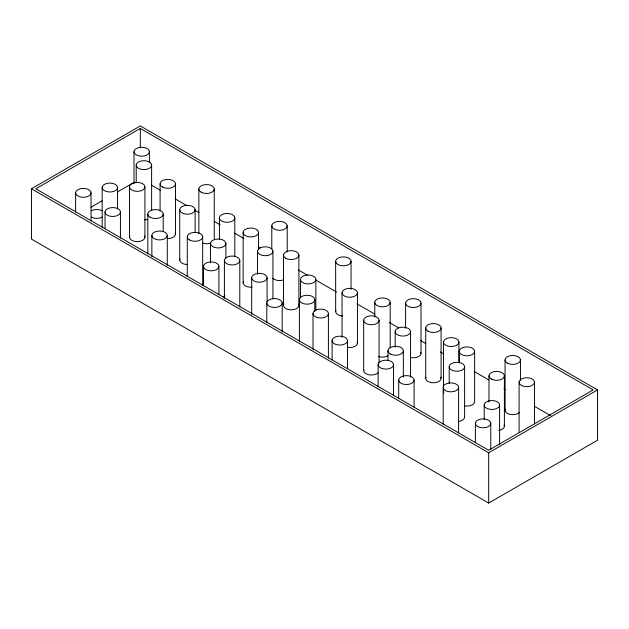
<?xml version="1.0" encoding="UTF-8"?>
<svg xmlns="http://www.w3.org/2000/svg" width="629" height="629" viewBox="0 0 629 629"><rect width="100%" height="100%" fill="white"/><g stroke="black" fill="none" stroke-linecap="round" stroke-linejoin="round"><path stroke-width="0.94" d="M31.45 188.794L140.314 125.942L597.55 389.925L597.55 440.206L488.686 503.058L31.45 239.075L31.45 188.794L488.686 452.778L597.55 389.925M140.314 128.458L35.806 188.794L488.686 450.262L593.194 389.925L140.314 128.458L140.314 147.791M91.032 207.193L102.079 200.816M117.371 191.987L134.37 182.174M151.361 185.115L160.709 190.508M175.153 198.85L187.049 205.722M194.691 210.133L198.945 212.586M214.237 221.416L220.189 224.852M234.633 233.194L243.973 238.588M258.425 246.93L260.123 247.905M298.358 269.983L307.699 275.376M315.349 279.795L336.594 292.06M356.981 303.831L374.829 314.13M389.272 322.473L398.621 327.866M420.707 340.619L425.809 343.568M440.253 351.902L443.649 353.868M474.242 371.527L488.686 379.869M503.978 388.698L505.677 389.681M534.564 406.358L550.713 415.675M534.493 382.196A7.697 4.442 0 0 1 522.943 386.049A7.697 4.442 0 0 1 522.943 378.351A7.697 4.442 0 0 1 534.493 382.196L534.493 423.781M520.458 359.93L520.458 380.238M519.09 382.196L519.09 432.485M505.063 359.93L505.063 410.218M504.387 375.851L504.387 426.132M499.599 404.997A7.697 4.442 0 0 1 488.057 408.85A7.697 4.442 0 0 1 488.057 401.153A7.697 4.442 0 0 1 499.599 404.997L499.599 444.648M490.777 423.348L490.777 449.452M488.992 375.851L488.992 401.955M488.686 452.778L488.686 503.058M484.204 404.997L484.204 419.504M475.382 423.348L475.382 442.682M474.643 351.352A7.697 4.442 0 0 1 463.093 355.204A7.697 4.442 0 0 1 463.093 347.499A7.697 4.442 0 0 1 474.643 351.352L474.643 401.632A7.697 4.442 0 0 1 464.949 405.925M464.603 366.778A7.697 4.442 0 0 1 453.053 370.623A7.697 4.442 0 0 1 453.053 362.925A7.697 4.442 0 0 1 464.603 366.778L464.603 417.058A7.697 4.442 0 0 1 458.895 421.351M459.249 351.352L459.249 362.957M458.926 342.082A7.697 4.442 0 0 1 447.376 345.934A7.697 4.442 0 0 1 447.376 338.237A7.697 4.442 0 0 1 458.926 342.082L458.926 362.39M458.588 387.378L458.588 432.831M449.2 366.778L449.2 383.21M443.531 342.082L443.531 392.37M443.193 387.378L443.193 424.127M441.094 328.024L441.094 378.304M425.699 328.024L425.699 378.304M420.998 303.084A7.697 4.442 0 0 1 409.455 306.936A7.697 4.442 0 0 1 409.455 299.239A7.697 4.442 0 0 1 420.998 303.084L420.998 353.364M414.102 380.081A7.697 4.442 0 0 1 402.56 383.934A7.697 4.442 0 0 1 402.56 376.236A7.697 4.442 0 0 1 414.102 380.081L414.102 407.16M410.548 331.617A7.697 4.442 0 0 1 399.006 335.469A7.697 4.442 0 0 1 399.006 327.772A7.697 4.442 0 0 1 410.548 331.617L410.548 377.062M405.603 303.084L405.603 328.228M403.362 350.809L403.362 376.913M398.707 380.081L398.707 398.456M395.154 331.617L395.154 347.09M393.526 364.647A7.697 4.442 0 0 1 381.976 368.5A7.697 4.442 0 0 1 381.976 360.802A7.697 4.442 0 0 1 393.526 364.647L393.526 395.594M390.177 302.392A7.697 4.442 0 0 1 378.627 306.244A7.697 4.442 0 0 1 378.627 298.547A7.697 4.442 0 0 1 390.177 302.392L390.177 347.845M387.967 350.809L387.967 360.48M379.067 320.279A7.697 4.442 0 0 1 367.517 324.132A7.697 4.442 0 0 1 367.517 316.434A7.697 4.442 0 0 1 379.067 320.279L379.067 362.831M378.131 364.647L378.131 386.89M374.782 302.392L374.782 316.898M363.672 320.279L363.672 370.56M357.445 292.792A7.697 4.442 0 0 1 345.903 296.636A7.697 4.442 0 0 1 345.903 288.939A7.697 4.442 0 0 1 357.445 292.792L357.445 343.072M351.053 261.326A7.697 4.442 0 0 1 339.503 265.179A7.697 4.442 0 0 1 339.503 257.481A7.697 4.442 0 0 1 351.053 261.326L351.053 289.371M347.499 340.627A7.697 4.442 0 0 1 335.949 344.472A7.697 4.442 0 0 1 335.949 336.774A7.697 4.442 0 0 1 347.499 340.627L347.499 368.665M342.05 292.792L342.05 337.27M335.658 261.326L335.658 311.614M332.104 340.627L332.104 359.969M328.409 313.549A7.697 4.442 0 0 1 316.859 317.401A7.697 4.442 0 0 1 316.859 309.704A7.697 4.442 0 0 1 328.409 313.549L328.409 358.027M315.852 279.457A7.697 4.442 0 0 1 304.302 283.309A7.697 4.442 0 0 1 304.302 275.612A7.697 4.442 0 0 1 315.852 279.457L315.852 310.404M314.783 299.711A7.697 4.442 0 0 1 303.233 303.563A7.697 4.442 0 0 1 303.233 295.866A7.697 4.442 0 0 1 314.783 299.711L314.783 311.316M313.014 313.549L313.014 349.331M300.45 279.457L300.45 297.832M299.388 299.711L299.388 341.295M298.893 255.107L298.893 305.387M287.194 225.835A7.697 4.442 0 0 1 275.644 229.679A7.697 4.442 0 0 1 275.644 221.982A7.697 4.442 0 0 1 287.194 225.835L287.194 251.938M283.498 255.107L283.498 305.387M282.193 303.013A7.697 4.442 0 0 1 270.643 306.866A7.697 4.442 0 0 1 270.643 299.168A7.697 4.442 0 0 1 282.193 303.013L282.193 332.026M272.923 251.364A7.697 4.442 0 0 1 261.232 255.059A7.697 4.442 0 0 1 261.522 247.37A7.697 4.442 0 0 1 272.923 251.364L272.923 298.744M271.799 225.835L271.799 249.037M267.081 277.766A7.697 4.442 0 0 1 255.531 281.611A7.697 4.442 0 0 1 255.531 273.914A7.697 4.442 0 0 1 267.081 277.766L267.081 301.944M266.798 303.013L266.798 322.355M258.535 232.486A7.697 4.442 0 0 1 246.985 236.331A7.697 4.442 0 0 1 246.985 228.634A7.697 4.442 0 0 1 258.535 232.486L258.535 248.919M257.528 251.168L257.528 274.37M251.686 277.766L251.686 314.508M243.14 232.486L243.14 282.767M239.798 260.508A7.697 4.442 0 0 1 228.248 264.361A7.697 4.442 0 0 1 228.248 256.663A7.697 4.442 0 0 1 239.798 260.508L239.798 306.921M234.806 217.854A7.697 4.442 0 0 1 223.264 221.707A7.697 4.442 0 0 1 223.264 214.009A7.697 4.442 0 0 1 234.806 217.854L234.806 256.538M225.905 243.494A7.697 4.442 0 0 1 214.363 247.339A7.697 4.442 0 0 1 214.363 239.641A7.697 4.442 0 0 1 225.905 243.494L225.905 258M224.404 260.508L224.404 298.225M219.411 217.854L219.411 239.13M218.908 266.382A7.697 4.442 0 0 1 207.358 270.234A7.697 4.442 0 0 1 207.358 262.537A7.697 4.442 0 0 1 218.908 266.382L218.908 294.427M214.253 189.014L214.253 239.295M210.511 243.494L210.511 262.828M203.513 266.382L203.513 285.723M202.672 236.819L202.672 285.173M198.858 189.014L198.858 233.501M195.132 209.764A7.697 4.442 0 0 1 183.589 213.616A7.697 4.442 0 0 1 183.589 205.919A7.697 4.442 0 0 1 195.132 209.764L195.132 232.007M187.277 236.819L187.277 276.469M179.737 209.764L179.737 260.052M175.483 183.857L175.483 234.137M167.259 235.466A7.697 4.442 0 0 1 155.717 239.319A7.697 4.442 0 0 1 155.717 231.621A7.697 4.442 0 0 1 167.259 235.466L167.259 265.446M163.218 214.049L163.218 231.448M160.088 183.857L160.088 210.927M151.864 235.466L151.864 256.742M151.62 165.152A7.697 4.442 0 0 1 140.07 168.997A7.697 4.442 0 0 1 140.07 161.299A7.697 4.442 0 0 1 151.62 165.152L151.62 210.597M149.403 151.754A7.697 4.442 0 0 1 137.853 155.599A7.697 4.442 0 0 1 137.853 147.901A7.697 4.442 0 0 1 149.403 151.754L149.403 162.392M147.823 214.049L147.823 253.691M144.929 186.892A7.697 4.442 0 0 1 133.379 190.744A7.697 4.442 0 0 1 133.379 183.047A7.697 4.442 0 0 1 144.929 186.892L144.929 237.172M136.218 165.152L136.218 182.552M134.008 151.754L134.008 183.66M129.535 186.892L129.535 237.172M120.438 212.028A7.697 4.442 0 0 1 108.888 215.873A7.697 4.442 0 0 1 108.888 208.175A7.697 4.442 0 0 1 120.438 212.028L120.438 238.132M117.56 187.544A7.697 4.442 0 0 1 106.01 191.389A7.697 4.442 0 0 1 106.01 183.692A7.697 4.442 0 0 1 117.56 187.544L117.56 208.82M105.043 212.028L105.043 228.469M102.165 187.544L102.165 227.187M91.024 192.836A7.697 4.442 0 0 1 79.474 196.688A7.697 4.442 0 0 1 79.474 188.991A7.697 4.442 0 0 1 91.024 192.836L91.024 220.881M75.629 192.836L75.629 212.177M102.213 217.076A7.697 4.442 0 0 1 91.323 217.076M91.323 210.794A7.697 4.442 0 0 1 102.213 210.794M357.186 341.924A7.697 4.442 0 0 1 347.758 347.365M175.224 232.989A7.697 4.442 0 0 1 167.786 238.58M298.633 304.239A7.697 4.442 0 0 1 291.196 309.83A7.697 4.442 0 0 1 283.758 304.239M378.037 372.785A7.697 4.442 0 0 1 368.421 374.672A7.697 4.442 0 0 1 363.932 369.412M440.835 377.156A7.697 4.442 0 0 1 433.397 382.754A7.697 4.442 0 0 1 425.967 377.156M342.687 316.041A7.697 4.442 0 0 1 335.917 310.459M210.408 243.148A7.697 4.442 0 0 1 202.711 243.148M519.428 412.435A7.697 4.442 0 0 1 509.812 414.322A7.697 4.442 0 0 1 505.323 409.062M147.768 219.277A7.697 4.442 0 0 1 144.591 219.859M283.341 279.96A7.697 4.442 0 0 1 272.829 278.332M420.738 352.216A7.697 4.442 0 0 1 411.311 357.657M504.12 424.984A7.697 4.442 0 0 1 498.679 430.425M187.434 264.494A7.697 4.442 0 0 1 180.004 258.896M252.174 287.146A7.697 4.442 0 0 1 243.399 281.619M224.875 296A7.697 4.442 0 0 1 223.657 296.919M144.662 236.024A7.697 4.442 0 0 1 137.232 241.622A7.697 4.442 0 0 1 129.794 236.024M387.92 355.817A7.697 4.442 0 0 1 378.627 356.525M443.791 393.518A7.697 4.442 0 0 1 443.791 391.214M390.224 353.954A7.697 4.442 0 0 0 403.103 351.957A7.697 4.442 0 0 0 393.675 346.516A7.697 4.442 0 0 0 390.224 353.954M162.345 186.994A7.697 4.442 0 0 0 175.224 185.005A7.697 4.442 0 0 0 165.797 179.564A7.697 4.442 0 0 0 162.345 186.994M285.755 258.244A7.697 4.442 0 0 0 298.633 256.255A7.697 4.442 0 0 0 289.206 250.814A7.697 4.442 0 0 0 285.755 258.244M445.45 390.523A7.697 4.442 0 0 0 458.329 388.533A7.697 4.442 0 0 0 448.902 383.085A7.697 4.442 0 0 0 445.45 390.523M150.079 217.186A7.697 4.442 0 0 0 162.958 215.197A7.697 4.442 0 0 0 153.531 209.756A7.697 4.442 0 0 0 150.079 217.186M189.526 239.963A7.697 4.442 0 0 0 202.404 237.974A7.697 4.442 0 0 0 192.977 232.526A7.697 4.442 0 0 0 189.526 239.963M427.956 331.168A7.697 4.442 0 0 0 440.835 329.171A7.697 4.442 0 0 0 431.408 323.731A7.697 4.442 0 0 0 427.956 331.168M201.115 192.16A7.697 4.442 0 0 0 213.994 190.162A7.697 4.442 0 0 0 204.567 184.722A7.697 4.442 0 0 0 201.115 192.16M507.32 363.075A7.697 4.442 0 0 0 520.199 361.085A7.697 4.442 0 0 0 510.772 355.637A7.697 4.442 0 0 0 507.32 363.075M477.631 426.486A7.697 4.442 0 0 0 490.51 424.496A7.697 4.442 0 0 0 481.083 419.056A7.697 4.442 0 0 0 477.631 426.486M491.241 378.988A7.697 4.442 0 0 0 504.12 376.999A7.697 4.442 0 0 0 494.693 371.558A7.697 4.442 0 0 0 491.241 378.988"/></g></svg>
